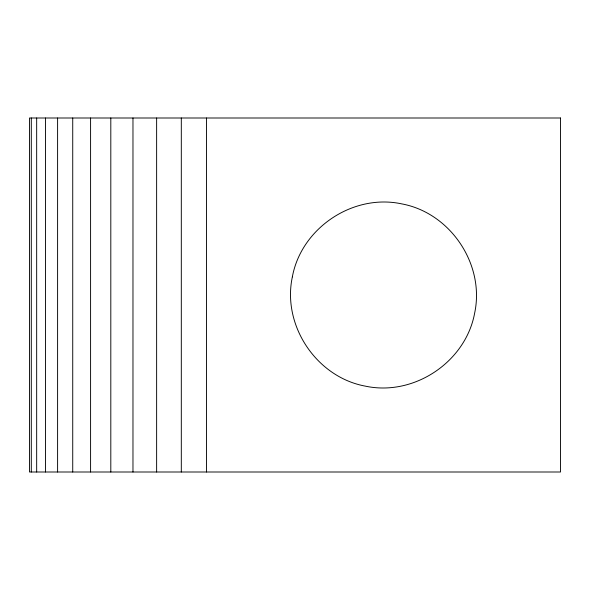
<?xml version="1.0" encoding="UTF-8"?>
<svg xmlns="http://www.w3.org/2000/svg" width="590" height="590" viewBox="0 0 590 590"><rect width="100%" height="100%" fill="white"/><g stroke="black" fill="none" stroke-linecap="round" stroke-linejoin="round"><path stroke-width="0.89" d="M206.5 118L206.5 472M181.307 118L181.307 472M156.63 118L156.63 472M132.971 118L132.971 472M110.809 118L110.809 472M90.587 118L90.587 472M72.732 118L72.732 472M57.599 118L57.599 472M45.496 118L45.496 472M36.669 118L36.669 472M31.3 118L31.3 472M292.36 276.872C281.939 325.466 316.491 377.172 365.372 386.14C413.966 396.561 465.672 362.009 474.64 313.128C485.061 264.534 450.509 212.828 401.628 203.86C353.034 193.439 301.328 227.991 292.36 276.872M560.5 118L29.5 118L29.5 472L560.5 472L560.5 118"/></g></svg>
